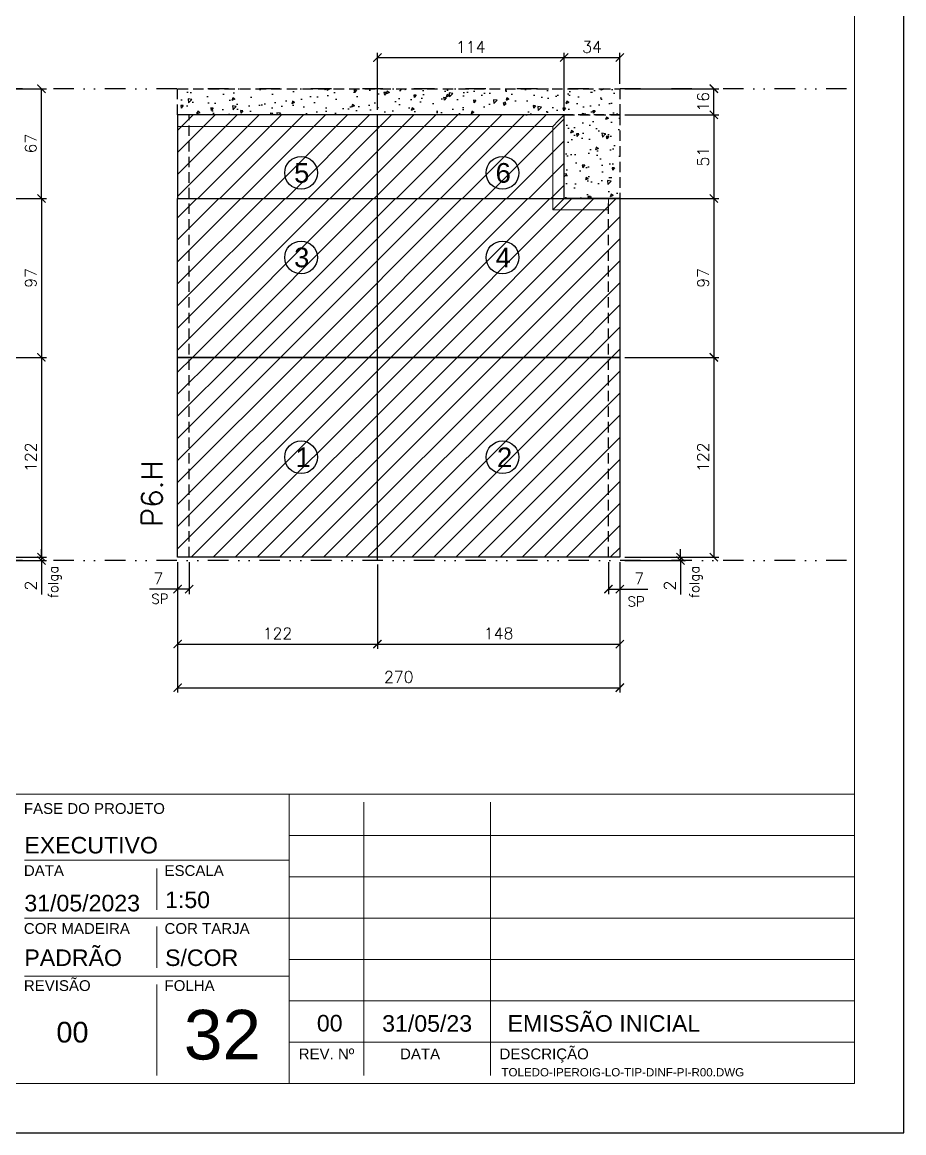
# Model space of a CAD drawing. Extents: x -23436 to 4767, y -3862 to 10024.
# Drawn here: x -19730 to -19191, y -518 to 160 of the extents above; entities that cross this region are included whole.
import ezdxf
from ezdxf.enums import TextEntityAlignment as Align

# ---------------------------------------------------------------- set-up
doc = ezdxf.new("R2010")
doc.units = 0
doc.header["$PDMODE"] = 2
doc.header["$PDSIZE"] = 10
doc.linetypes.add('DIVIDE2', pattern=[0.625, 0.25, -0.125, 0, -0.125, 0, -0.125])
doc.linetypes.add('HIDDEN', pattern=[9.525, 6.35, -3.175])
doc.layers.get('0').update_dxf_attribs({"lineweight": 13})
doc.layers.get('Defpoints').update_dxf_attribs({"lineweight": 13})
for name, color, linetype, lineweight in [('A-GENM', 7, 'Continuous', 18), ('cotas', 4, 'Continuous', 13), ('FOLHA MB', 7, 'Continuous', 13), ('N° FOLHA', 5, 'Continuous', 13), ('Texto Seção', 7, 'Continuous', 15)]:
    doc.layers.add(name, color=color, linetype=linetype, lineweight=lineweight)
for name, color, linetype in [('Concreto', 250, 'HIDDEN'), ('Cota', 4, 'Continuous'), ('MB Logo', 254, 'Continuous'), ('Nível', 160, 'Continuous'), ('Painéis', 30, 'Continuous'), ('Reaproveitamento', 252, 'Continuous'), ('Romaneio', 10, 'Continuous'), ('Sarrafo de Pressão', 42, 'HIDDEN')]:
    doc.layers.add(name, color=color, linetype=linetype)
doc.layers.add('Laje_Perimetro', color=7, linetype='Continuous', plot=False)
doc.styles.add('ARIAL', font='arial.ttf', dxfattribs={"oblique": 15, "height": 25})
doc.styles.add('MB_C01', font='arial.ttf', dxfattribs={"height": 1.3})
doc.styles.add('MB_C02', font='arial.ttf', dxfattribs={"height": 2})
doc.styles.add('MB_C03', font='arial.ttf', dxfattribs={"height": 2.5})
doc.styles.add('MB_C04', font='arial.ttf', dxfattribs={"height": 6})
doc.styles.add('REGUA-120', font='ROMANS.shx', dxfattribs={"height": 15})
doc.styles.add('ROMANS', font='romans.shx')
doc.dimstyles.new('Cota Paínel', dxfattribs={"dimtxt": 7, "dimasz": 5, "dimexe": 3, "dimexo": 3, "dimgap": 3, "dimtad": 1, "dimdec": 1, "dimzin": 12, "dimdsep": 46, "dimtxsty": 'ROMANS', "dimblk": 'ARCHTICK', "dimcen": 0, "dimclrd": 4, "dimclre": 4, "dimclrt": 1, "dimadec": 1, "dimazin": 3, "dimtfac": 1, "dimtdec": 1, "dimtmove": 0, "dimatfit": 3, "dimldrblk": 'OBLIQUE', "dimfxl": 0, "dimtolj": 1, "dimtzin": 12, "dimarcsym": 0})
doc.dimstyles.new('PAINEL', dxfattribs={"dimtxt": 7, "dimasz": 5, "dimexe": 3, "dimexo": 3, "dimgap": 3, "dimtad": 1, "dimdec": 1, "dimzin": 12, "dimdsep": 46, "dimtxsty": 'ROMANS', "dimblk": 'ARCHTICK', "dimcen": 0, "dimclrd": 4, "dimclre": 4, "dimclrt": 1, "dimadec": 1, "dimazin": 3, "dimtfac": 1, "dimtdec": 1, "dimtmove": 0, "dimatfit": 3, "dimldrblk": 'OBLIQUE', "dimfxl": 0, "dimtolj": 1, "dimtzin": 12, "dimarcsym": 0})
pattern_1 = [(45, (-3157.67, 3465.158), (-6.735192, 6.735192), [])]

# ---------------------------------------------------------------- blocks, each defined once
blk = doc.blocks.new('A$C169d8357')
at = {"layer": 'FOLHA MB', "color": 1}
for p, q in [((1109.82, 356.72), (70, 356.72)), ((1109.82, 356.72), (1109.82, 179.94)), ((1455.02, 356.72), (1109.82, 356.72)), ((1155.28, 184.99), (1155.28, 351.67)), ((1232.62, 351.67), (1232.62, 184.99)), ((1455.02, 331.47), (1109.82, 331.47)), ((1109.82, 316.32), (948.19, 316.32)), ((1029, 311.26), (1029, 286.01)), ((1455.02, 306.21), (1109.82, 306.21)), ((1109.82, 280.96), (948.19, 280.96)), ((1455.02, 280.96), (1109.82, 280.96)), ((1029, 275.91), (1029, 250.65)), ((1455.02, 255.7), (1109.82, 255.7)), ((1109.82, 245.6), (948.19, 245.6)), ((1029, 240.55), (1029, 184.99)), ((1455.02, 230.45), (1109.82, 230.45)), ((1455.02, 205.19), (1109.82, 205.19))]:
    blk.add_line(p, q, dxfattribs=at)
for points in [[(0, 1199.94), (0, 149.94), (1485.02, 149.94), (1485.02, 1199.94)], [(70, 1169.94), (70, 179.94), (1455.02, 179.94), (1455.02, 1169.94)]]:
    blk.add_lwpolyline(points, close=True, dxfattribs=at)
at = {"layer": 'FOLHA MB', "color": 6, "style": 'MB_C01'}
for s, height, p in [('FASE DO PROJETO', 6.5663, (947.79, 344.6)), ('DATA', 6.566, (947.79, 306.72)), ('ESCALA', 6.566, (1033.66, 306.72)), ('COR MADEIRA', 6.5663, (947.79, 271.36)), ('COR TARJA', 6.566, (1033.66, 271.36)), ('REVISÃO', 6.566, (947.79, 236.51)), ('FOLHA', 6.566, (1033.66, 236.51))]:
    blk.add_text(s, height=height, dxfattribs=at).set_placement(p)
at = {"layer": 'FOLHA MB', "color": 5}
for s, height, style, p in [('EXECUTIVO', 10.102, 'MB_C02', (948.09, 320.46)), ('31/05/2023', 10.102, 'MB_C02', (948.09, 285.11)), ('1:50', 10.102, 'MB_C02', (1034, 287.12)), ('PADRÃO', 10.102, 'MB_C02', (948.09, 251.76)), ('S/COR', 10.102, 'MB_C02', (1034, 251.76)), ('EMISSÃO INICIAL', 10.102, 'MB_C02', (1243.12, 211.64)), ('00', 12.628, 'MB_C03', (967.63, 205.03)), ('00', 10.102, 'MB_C02', (1126.67, 211.8)), ('31/05/23', 10.102, 'MB_C02', (1166.54, 211.64))]:
    blk.add_text(s, height=height, dxfattribs=dict(at, style=style)).set_placement(p)
at = {"layer": 'FOLHA MB', "color": 6, "style": 'MB_C01'}
for s, p in [('REV. Nº', (1132.55, 198.09)), ('DATA', (1189.69, 198.09)), ('DESCRIÇÃO', (1265.45, 198.09))]:
    blk.add_text(s, height=6.566, dxfattribs=at).set_placement(p, align=Align.MIDDLE_CENTER)
at = {"layer": 'FOLHA MB', "insert": (1239.38, 189.41), "char_height": 5.051, "width": 210.8177, "attachment_point": 1, "style": 'MB_C04'}
blk.add_mtext('TOLEDO-IPEROIG-LO-TIP-DINF-PI-R00.DWG', dxfattribs=at)
blk = doc.blocks.new('_ArchTick')
at = {"color": 0, "linetype": 'ByBlock', "const_width": 0.15}
blk.add_lwpolyline([(-0.5, -0.5), (0.5, 0.5)], dxfattribs=at)
blk = doc.blocks.new('*D4263')
at = {"layer": 'Cota', "color": 4, "lineweight": -2, "transparency": 16777216}
for p, q in [((-19751.93, -44.38), (-19714.88, -44.38)), ((-19717.88, -44.38), (-19717.88, -166.38)), ((-19751.93, -166.38), (-19714.88, -166.38))]:
    blk.add_line(p, q, dxfattribs=at)
at = {"layer": 'Defpoints', "color": 0, "transparency": 16777216}
for p in [(-19754.93, -44.38), (-19754.93, -166.38), (-19717.88, -166.38)]:
    blk.add_point(p, dxfattribs=at)
at = {"layer": 'Cota', "color": 4, "lineweight": -2, "transparency": 16777216, "xscale": 5, "yscale": 5, "zscale": 5}
for p, rotation in [((-19717.88, -44.38), 90), ((-19717.88, -166.38), 270)]:
    blk.add_blockref('_ArchTick', p, dxfattribs=dict(at, rotation=rotation))
at = {"layer": 'Cota', "color": 1, "transparency": 16777216, "insert": (-19724.38, -105.38), "char_height": 7, "attachment_point": 5, "rotation": 90, "style": 'ROMANS'}
blk.add_mtext('\\A1;122', dxfattribs=at)
blk = doc.blocks.new('_OBLIQUE')
at = {"color": 0, "linetype": 'ByBlock', "lineweight": -2}
for p, q in [((0, 0), (-1, 0)), ((-0.5, -0.5), (0.5, 0.5))]:
    blk.add_line(p, q, dxfattribs=at)
blk = doc.blocks.new('*D4264')
at = {"layer": 'Cota', "color": 4, "lineweight": -2, "transparency": 16777216}
for p, q in [((-19785.93, 52.62), (-19714.88, 52.62)), ((-19717.88, 52.62), (-19717.88, -44.38)), ((-19751.93, -44.38), (-19714.88, -44.38))]:
    blk.add_line(p, q, dxfattribs=at)
at = {"layer": 'Defpoints', "color": 0, "transparency": 16777216}
for p in [(-19788.93, 52.62), (-19754.93, -44.38), (-19717.88, -44.38)]:
    blk.add_point(p, dxfattribs=at)
at = {"layer": 'Cota', "color": 4, "lineweight": -2, "transparency": 16777216, "xscale": 5, "yscale": 5, "zscale": 5}
for p, rotation in [((-19717.88, 52.62), 90), ((-19717.88, -44.38), 270)]:
    blk.add_blockref('_ArchTick', p, dxfattribs=dict(at, rotation=rotation))
at = {"layer": 'Cota', "color": 1, "transparency": 16777216, "insert": (-19724.38, 4.12), "char_height": 7, "attachment_point": 5, "rotation": 90, "style": 'ROMANS'}
blk.add_mtext('\\A1;97', dxfattribs=at)
blk = doc.blocks.new('*D4266')
at = {"layer": 'Cota', "color": 4, "lineweight": -2, "transparency": 16777216}
for p, q in [((-19371.74, -169.38), (-19371.74, -188.86)), ((-19364.74, -169.38), (-19364.74, -188.86)), ((-19371.74, -185.86), (-19364.74, -185.86)), ((-19364.74, -185.86), (-19347.58, -185.86))]:
    blk.add_line(p, q, dxfattribs=at)
at = {"layer": 'Defpoints', "color": 0, "transparency": 16777216}
for p in [(-19371.74, -166.38), (-19364.74, -166.38), (-19364.74, -185.86)]:
    blk.add_point(p, dxfattribs=at)
at = {"layer": 'Cota', "color": 4, "lineweight": -2, "transparency": 16777216, "xscale": 5, "yscale": 5, "zscale": 5, "rotation": 180}
blk.add_blockref('_ArchTick', (-19371.74, -185.86), dxfattribs=at)
at = {"layer": 'Cota', "color": 4, "lineweight": -2, "transparency": 16777216, "xscale": 5, "yscale": 5, "zscale": 5}
blk.add_blockref('_ArchTick', (-19364.74, -185.86), dxfattribs=at)
at = {"layer": 'Cota', "color": 1, "transparency": 16777216, "insert": (-19352.91, -179.36), "char_height": 7, "attachment_point": 5, "style": 'ROMANS'}
blk.add_mtext('\\A1;7', dxfattribs=at)
blk = doc.blocks.new('*D4267')
at = {"layer": 'Cota', "color": 4, "lineweight": -2, "transparency": 16777216}
for p, q in [((-19634.74, -169.38), (-19634.74, -188.86)), ((-19627.74, -169.38), (-19627.74, -188.86)), ((-19634.74, -185.86), (-19651.91, -185.86)), ((-19627.74, -185.86), (-19634.74, -185.86))]:
    blk.add_line(p, q, dxfattribs=at)
at = {"layer": 'Defpoints', "color": 0, "transparency": 16777216}
for p in [(-19634.74, -166.38), (-19627.74, -166.38), (-19634.74, -185.86)]:
    blk.add_point(p, dxfattribs=at)
at = {"layer": 'Cota', "color": 4, "lineweight": -2, "transparency": 16777216, "xscale": 5, "yscale": 5, "zscale": 5, "rotation": 180}
blk.add_blockref('_ArchTick', (-19634.74, -185.86), dxfattribs=at)
at = {"layer": 'Cota', "color": 4, "lineweight": -2, "transparency": 16777216, "xscale": 5, "yscale": 5, "zscale": 5}
blk.add_blockref('_ArchTick', (-19627.74, -185.86), dxfattribs=at)
at = {"layer": 'Cota', "color": 1, "transparency": 16777216, "insert": (-19646.58, -179.36), "char_height": 7, "attachment_point": 5, "style": 'ROMANS'}
blk.add_mtext('\\A1;7', dxfattribs=at)
blk = doc.blocks.new('*D4268')
at = {"layer": 'Cota', "color": 4, "lineweight": -2, "transparency": 16777216}
for p, q in [((-19361.74, -44.38), (-19304.36, -44.38)), ((-19307.36, -44.38), (-19307.36, -166.38)), ((-19361.74, -166.38), (-19304.36, -166.38))]:
    blk.add_line(p, q, dxfattribs=at)
at = {"layer": 'Defpoints', "color": 0, "transparency": 16777216}
for p in [(-19364.74, -44.38), (-19364.74, -166.38), (-19307.36, -166.38)]:
    blk.add_point(p, dxfattribs=at)
at = {"layer": 'Cota', "color": 4, "lineweight": -2, "transparency": 16777216, "xscale": 5, "yscale": 5, "zscale": 5}
for p, rotation in [((-19307.36, -44.38), 90), ((-19307.36, -166.38), 270)]:
    blk.add_blockref('_ArchTick', p, dxfattribs=dict(at, rotation=rotation))
at = {"layer": 'Cota', "color": 1, "transparency": 16777216, "insert": (-19313.86, -105.38), "char_height": 7, "attachment_point": 5, "rotation": 90, "style": 'ROMANS'}
blk.add_mtext('\\A1;122', dxfattribs=at)
blk = doc.blocks.new('*D4391')
at = {"layer": 'Cota', "color": 4, "lineweight": -2, "transparency": 16777216}
for p, q in [((-19395.74, 52.62), (-19304.36, 52.62)), ((-19307.36, 52.62), (-19307.36, -44.38)), ((-19361.74, -44.38), (-19304.36, -44.38))]:
    blk.add_line(p, q, dxfattribs=at)
at = {"layer": 'Defpoints', "color": 0, "transparency": 16777216}
for p in [(-19398.74, 52.62), (-19364.74, -44.38), (-19307.36, -44.38)]:
    blk.add_point(p, dxfattribs=at)
at = {"layer": 'Cota', "color": 4, "lineweight": -2, "transparency": 16777216, "xscale": 5, "yscale": 5, "zscale": 5}
for p, rotation in [((-19307.36, 52.62), 90), ((-19307.36, -44.38), 270)]:
    blk.add_blockref('_ArchTick', p, dxfattribs=dict(at, rotation=rotation))
at = {"layer": 'Cota', "color": 1, "transparency": 16777216, "insert": (-19313.86, 4.12), "char_height": 7, "attachment_point": 5, "rotation": 90, "style": 'ROMANS'}
blk.add_mtext('\\A1;97', dxfattribs=at)
blk = doc.blocks.new('*D4392')
at = {"layer": 'Cota', "color": 4, "lineweight": -2, "transparency": 16777216}
for p, q in [((-19634.74, -169.38), (-19634.74, -249.02)), ((-19364.74, -169.38), (-19364.74, -249.02)), ((-19634.74, -246.02), (-19364.74, -246.02))]:
    blk.add_line(p, q, dxfattribs=at)
at = {"layer": 'Defpoints', "color": 0, "transparency": 16777216}
for p in [(-19634.74, -166.38), (-19364.74, -166.38), (-19364.74, -246.02)]:
    blk.add_point(p, dxfattribs=at)
at = {"layer": 'Cota', "color": 4, "lineweight": -2, "transparency": 16777216, "xscale": 5, "yscale": 5, "zscale": 5, "rotation": 180}
blk.add_blockref('_ArchTick', (-19634.74, -246.02), dxfattribs=at)
at = {"layer": 'Cota', "color": 4, "lineweight": -2, "transparency": 16777216, "xscale": 5, "yscale": 5, "zscale": 5}
blk.add_blockref('_ArchTick', (-19364.74, -246.02), dxfattribs=at)
at = {"layer": 'Cota', "color": 1, "transparency": 16777216, "insert": (-19499.74, -239.52), "char_height": 7, "attachment_point": 5, "style": 'ROMANS'}
blk.add_mtext('\\A1;270', dxfattribs=at)
blk = doc.blocks.new('*D4393')
at = {"layer": 'Cota', "color": 4, "lineweight": -2, "transparency": 16777216}
for p, q in [((-19634.74, -169.38), (-19634.74, -222.41)), ((-19512.75, -170.85), (-19512.75, -222.41)), ((-19634.74, -219.41), (-19512.75, -219.41))]:
    blk.add_line(p, q, dxfattribs=at)
at = {"layer": 'Defpoints', "color": 0, "transparency": 16777216}
for p in [(-19634.74, -166.38), (-19512.75, -167.85), (-19512.75, -219.41)]:
    blk.add_point(p, dxfattribs=at)
at = {"layer": 'Cota', "color": 4, "lineweight": -2, "transparency": 16777216, "xscale": 5, "yscale": 5, "zscale": 5, "rotation": 180}
blk.add_blockref('_ArchTick', (-19634.74, -219.41), dxfattribs=at)
at = {"layer": 'Cota', "color": 4, "lineweight": -2, "transparency": 16777216, "xscale": 5, "yscale": 5, "zscale": 5}
blk.add_blockref('_ArchTick', (-19512.75, -219.41), dxfattribs=at)
at = {"layer": 'Cota', "color": 1, "transparency": 16777216, "insert": (-19573.75, -212.91), "char_height": 7, "attachment_point": 5, "style": 'ROMANS'}
blk.add_mtext('\\A1;122', dxfattribs=at)
blk = doc.blocks.new('*D4394')
at = {"layer": 'Cota', "color": 4, "lineweight": -2, "transparency": 16777216}
for p, q in [((-19364.74, -169.38), (-19364.74, -222.41)), ((-19512.75, -170.85), (-19512.75, -222.41)), ((-19512.75, -219.41), (-19364.74, -219.41))]:
    blk.add_line(p, q, dxfattribs=at)
at = {"layer": 'Defpoints', "color": 0, "transparency": 16777216}
for p in [(-19512.75, -167.85), (-19364.74, -166.38), (-19364.74, -219.41)]:
    blk.add_point(p, dxfattribs=at)
at = {"layer": 'Cota', "color": 4, "lineweight": -2, "transparency": 16777216, "xscale": 5, "yscale": 5, "zscale": 5, "rotation": 180}
blk.add_blockref('_ArchTick', (-19512.75, -219.41), dxfattribs=at)
at = {"layer": 'Cota', "color": 4, "lineweight": -2, "transparency": 16777216, "xscale": 5, "yscale": 5, "zscale": 5}
blk.add_blockref('_ArchTick', (-19364.74, -219.41), dxfattribs=at)
at = {"layer": 'Cota', "color": 1, "transparency": 16777216, "insert": (-19438.75, -212.91), "char_height": 7, "attachment_point": 5, "style": 'ROMANS'}
blk.add_mtext('\\A1;148', dxfattribs=at)
blk = doc.blocks.new('*D4398')
at = {"layer": 'Cota', "color": 4, "lineweight": -2, "transparency": 16777216}
for p, q in [((-19717.88, -166.38), (-19717.88, -161.38)), ((-19751.93, -166.38), (-19714.88, -166.38)), ((-19751.93, -168.38), (-19714.88, -168.38)), ((-19717.88, -166.38), (-19717.88, -168.38)), ((-19717.88, -168.38), (-19717.88, -189.05))]:
    blk.add_line(p, q, dxfattribs=at)
at = {"layer": 'Defpoints', "color": 0, "transparency": 16777216}
for p in [(-19754.93, -166.38), (-19754.93, -168.38), (-19717.88, -168.38)]:
    blk.add_point(p, dxfattribs=at)
at = {"layer": 'Cota', "color": 4, "lineweight": -2, "transparency": 16777216, "xscale": 5, "yscale": 5, "zscale": 5}
for p, rotation in [((-19717.88, -166.38), 270), ((-19717.88, -168.38), 90)]:
    blk.add_blockref('_ArchTick', p, dxfattribs=dict(at, rotation=rotation))
at = {"layer": 'Cota', "color": 1, "transparency": 16777216, "insert": (-19724.38, -183.72), "char_height": 7, "attachment_point": 5, "rotation": 90, "style": 'ROMANS'}
blk.add_mtext('\\A1;2', dxfattribs=at)
blk = doc.blocks.new('*D4399')
at = {"layer": 'Cota', "color": 4, "lineweight": -2, "transparency": 16777216}
for p, q in [((-19327.7, -166.38), (-19327.7, -161.38)), ((-19361.74, -166.38), (-19324.7, -166.38)), ((-19361.74, -168.38), (-19324.7, -168.38)), ((-19327.7, -166.38), (-19327.7, -168.38)), ((-19327.7, -168.38), (-19327.7, -189.05))]:
    blk.add_line(p, q, dxfattribs=at)
at = {"layer": 'Defpoints', "color": 0, "transparency": 16777216}
for p in [(-19364.74, -166.38), (-19364.74, -168.38), (-19327.7, -168.38)]:
    blk.add_point(p, dxfattribs=at)
at = {"layer": 'Cota', "color": 4, "lineweight": -2, "transparency": 16777216, "xscale": 5, "yscale": 5, "zscale": 5}
for p, rotation in [((-19327.7, -166.38), 270), ((-19327.7, -168.38), 90)]:
    blk.add_blockref('_ArchTick', p, dxfattribs=dict(at, rotation=rotation))
at = {"layer": 'Cota', "color": 1, "transparency": 16777216, "insert": (-19334.2, -183.72), "char_height": 7, "attachment_point": 5, "rotation": 90, "style": 'ROMANS'}
blk.add_mtext('\\A1;2', dxfattribs=at)
blk = doc.blocks.new('*D4401')
at = {"layer": 'A-GENM', "color": 4, "lineweight": -2, "transparency": 16777216}
for p, q in [((-19785.93, 119.62), (-19714.88, 119.62)), ((-19717.88, 52.62), (-19717.88, 119.62)), ((-19751.93, 52.62), (-19714.88, 52.62))]:
    blk.add_line(p, q, dxfattribs=at)
at = {"layer": 'Defpoints', "color": 0, "transparency": 16777216}
for p in [(-19788.93, 119.62), (-19717.88, 119.62), (-19754.93, 52.62)]:
    blk.add_point(p, dxfattribs=at)
at = {"layer": 'A-GENM', "color": 4, "lineweight": -2, "transparency": 16777216, "xscale": 5, "yscale": 5, "zscale": 5}
for p, rotation in [((-19717.88, 119.62), 90), ((-19717.88, 52.62), 270)]:
    blk.add_blockref('_ArchTick', p, dxfattribs=dict(at, rotation=rotation))
at = {"layer": 'A-GENM', "color": 1, "transparency": 16777216, "insert": (-19724.38, 86.12), "char_height": 7, "attachment_point": 5, "rotation": 90, "style": 'ROMANS'}
blk.add_mtext('\\A1;67', dxfattribs=at)
blk = doc.blocks.new('*D4440')
at = {"layer": 'cotas', "color": 4, "lineweight": -2, "transparency": 16777216}
for p, q in [((-19361.74, 103.62), (-19304.36, 103.62)), ((-19307.36, 103.62), (-19307.36, 52.62)), ((-19361.74, 52.62), (-19304.36, 52.62))]:
    blk.add_line(p, q, dxfattribs=at)
at = {"layer": 'Defpoints', "color": 0, "transparency": 16777216}
for p in [(-19364.74, 103.62), (-19364.74, 52.62), (-19307.36, 52.62)]:
    blk.add_point(p, dxfattribs=at)
at = {"layer": 'cotas', "color": 4, "lineweight": -2, "transparency": 16777216, "xscale": 5, "yscale": 5, "zscale": 5}
for p, rotation in [((-19307.36, 103.62), 90), ((-19307.36, 52.62), 270)]:
    blk.add_blockref('_ArchTick', p, dxfattribs=dict(at, rotation=rotation))
at = {"layer": 'cotas', "color": 1, "transparency": 16777216, "insert": (-19313.86, 78.12), "char_height": 7, "attachment_point": 5, "rotation": 90, "style": 'ROMANS'}
blk.add_mtext('\\A1;51', dxfattribs=at)
blk = doc.blocks.new('*D4441')
at = {"layer": 'cotas', "color": 4, "lineweight": -2, "transparency": 16777216}
for p, q in [((-19398.74, 106.62), (-19398.74, 141.61)), ((-19398.74, 138.61), (-19364.74, 138.61)), ((-19364.74, 122.62), (-19364.74, 141.61))]:
    blk.add_line(p, q, dxfattribs=at)
at = {"layer": 'Defpoints', "color": 0, "transparency": 16777216}
for p in [(-19364.74, 138.61), (-19364.74, 119.62), (-19398.74, 103.62)]:
    blk.add_point(p, dxfattribs=at)
at = {"layer": 'cotas', "color": 4, "lineweight": -2, "transparency": 16777216, "xscale": 5, "yscale": 5, "zscale": 5, "rotation": 180}
blk.add_blockref('_ArchTick', (-19398.74, 138.61), dxfattribs=at)
at = {"layer": 'cotas', "color": 4, "lineweight": -2, "transparency": 16777216, "xscale": 5, "yscale": 5, "zscale": 5}
blk.add_blockref('_ArchTick', (-19364.74, 138.61), dxfattribs=at)
at = {"layer": 'cotas', "color": 1, "transparency": 16777216, "insert": (-19381.74, 145.11), "char_height": 7, "attachment_point": 5, "style": 'ROMANS'}
blk.add_mtext('\\A1;34', dxfattribs=at)
blk = doc.blocks.new('*D4442')
at = {"layer": 'cotas', "color": 4, "lineweight": -2, "transparency": 16777216}
for p, q in [((-19512.75, 106.62), (-19512.75, 141.61)), ((-19512.75, 138.61), (-19398.74, 138.61)), ((-19398.74, 106.62), (-19398.74, 141.61))]:
    blk.add_line(p, q, dxfattribs=at)
at = {"layer": 'Defpoints', "color": 0, "transparency": 16777216}
for p in [(-19398.74, 138.61), (-19512.75, 103.62), (-19398.74, 103.62)]:
    blk.add_point(p, dxfattribs=at)
at = {"layer": 'cotas', "color": 4, "lineweight": -2, "transparency": 16777216, "xscale": 5, "yscale": 5, "zscale": 5, "rotation": 180}
blk.add_blockref('_ArchTick', (-19512.75, 138.61), dxfattribs=at)
at = {"layer": 'cotas', "color": 4, "lineweight": -2, "transparency": 16777216, "xscale": 5, "yscale": 5, "zscale": 5}
blk.add_blockref('_ArchTick', (-19398.74, 138.61), dxfattribs=at)
at = {"layer": 'cotas', "color": 1, "transparency": 16777216, "insert": (-19455.75, 145.11), "char_height": 7, "attachment_point": 5, "style": 'ROMANS'}
blk.add_mtext('\\A1;114', dxfattribs=at)
blk = doc.blocks.new('*D4443')
at = {"layer": 'cotas', "color": 4, "lineweight": -2, "transparency": 16777216}
for p, q in [((-19361.74, 119.62), (-19304.36, 119.62)), ((-19307.36, 103.62), (-19307.36, 119.62)), ((-19361.74, 103.62), (-19304.36, 103.62))]:
    blk.add_line(p, q, dxfattribs=at)
at = {"layer": 'Defpoints', "color": 0, "transparency": 16777216}
for p in [(-19364.74, 119.62), (-19307.36, 119.62), (-19364.74, 103.62)]:
    blk.add_point(p, dxfattribs=at)
at = {"layer": 'cotas', "color": 4, "lineweight": -2, "transparency": 16777216, "xscale": 5, "yscale": 5, "zscale": 5}
for p, rotation in [((-19307.36, 119.62), 90), ((-19307.36, 103.62), 270)]:
    blk.add_blockref('_ArchTick', p, dxfattribs=dict(at, rotation=rotation))
at = {"layer": 'cotas', "color": 1, "transparency": 16777216, "insert": (-19313.86, 111.62), "char_height": 7, "attachment_point": 5, "rotation": 90, "style": 'ROMANS'}
blk.add_mtext('\\A1;16', dxfattribs=at)

msp = doc.modelspace()

# ---------------------------------------------------------------- hatches: boundary and pattern name
at = {"layer": 'Concreto'}
h = msp.add_hatch(dxfattribs=at)
h.set_pattern_fill('AR-CONC', color=256, scale=0.1, angle=-180)
h.set_pattern_definition([(230, (10.632, 11398.572), (-18.218467, 1.593909), [1.905, -20.955]), (175, (10.632, 11398.572), (3.524342, -19.105685), [1.524, -16.764058]), (280.451445, (9.114, 11398.705), (-14.694125, -17.511775), [1.619001, -17.809024]), (226.1842, (10.632, 11393.492), (-27.107904, 4.204233), [2.8575, -31.4325]), (276.63556, (8.373, 11393.842), (-23.740413, -24.742612), [2.428502, -26.71356]), (171.18415, (10.632, 11393.492), (-23.740413, -24.742612), [2.285997, -25.145973]), (201, (8.092, 11394.762), (-15.161439, 10.22652), [1.905, -20.955]), (146, (8.092, 11394.762), (-6.180203, -18.418797), [1.524, -16.764]), (251.451445, (6.828, 11395.614), (-21.341642, -8.192277), [1.619001, -17.808994]), (217.5, (10.632, 11398.572), (-0.3088603, -8.4555039), [0, -16.5608, 0, -17.018, 0, -16.8275]), (187.5, (10.632, 11398.572), (-6.6819663, -10.0180575), [0, -9.7028, 0, -16.1798, 0, -6.4135]), (147.5, (16.296, 11398.572), (-13.5590595, 0.5728744), [0, -6.35, 0, -19.812, 0, -26.289]), (137.5, (18.836, 11398.572), (-14.812918, -2.542649), [0, -8.255, 0, -13.1572, 0, -18.669])])
h.paths.add_polyline_path([(-19364.745, 103.617), (-19634.745, 103.617), (-19634.745, 119.617), (-19364.745, 119.617)])
h = msp.add_hatch(dxfattribs=at)
h.set_pattern_fill('AR-CONC', color=256, scale=0.1, angle=-180)
h.set_pattern_definition([(230, (-3159.389, 11510.572), (-18.218467, 1.593909), [1.905, -20.955]), (175, (-3159.389, 11510.572), (3.524342, -19.105685), [1.524, -16.764058]), (280.45144, (-3160.907, 11510.705), (-14.694125, -17.511775), [1.619001, -17.809024]), (226.1842, (-3159.389, 11505.492), (-27.107904, 4.204233), [2.8575, -31.4325]), (276.63556, (-3161.647, 11505.842), (-23.740413, -24.742612), [2.428502, -26.71356]), (171.18415, (-3159.389, 11505.492), (-23.740413, -24.742612), [2.285997, -25.145973]), (201, (-3161.929, 11506.762), (-15.161439, 10.22652), [1.905, -20.955]), (146, (-3161.929, 11506.762), (-6.180203, -18.418797), [1.524, -16.764]), (251.45145, (-3163.192, 11507.614), (-21.341642, -8.192277), [1.619001, -17.808994]), (217.5, (-3159.3885, 11510.572), (-0.3088603, -8.4555039), [0, -16.5608, 0, -17.018, 0, -16.8275]), (187.5, (-3159.3885, 11510.572), (-6.6819663, -10.0180575), [0, -9.7028, 0, -16.1798, 0, -6.4135]), (147.5, (-3153.724, 11510.572), (-13.5590595, 0.5728744), [0, -6.35, 0, -19.812, 0, -26.289]), (137.5, (-3151.184, 11510.572), (-14.812918, -2.542649), [0, -8.255, 0, -13.1572, 0, -18.669])])
h.paths.add_polyline_path([(-19364.745, 52.617), (-19398.745, 52.617), (-19398.745, 105.617), (-19364.745, 105.617)])
at = {"layer": 'Reaproveitamento'}
h = msp.add_hatch(dxfattribs=at)
h.set_pattern_fill('ANSI31', color=256, scale=3, style=0)
h.set_pattern_definition([(45, (-17942.374, -1150), (-6.73519, 6.73519), [])])
h.paths.add_polyline_path([(-19364.745, 52.617), (-19398.745, 52.617), (-19398.745, 103.617), (-19634.745, 103.617), (-19634.745, 52.617)])
h = msp.add_hatch(dxfattribs=at)
h.set_pattern_fill('ANSI31', color=256, scale=3, style=0)
h.set_pattern_definition(pattern_1)
h.paths.add_polyline_path([(-19364.745, 52.617), (-19398.745, 52.617), (-19634.745, 52.617), (-19634.745, -44.383), (-19364.745, -44.383)])
h = msp.add_hatch(dxfattribs=at)
h.set_pattern_fill('ANSI31', color=256, scale=3, style=0)
h.set_pattern_definition(pattern_1)
h.paths.add_polyline_path([(-19364.745, -166.383), (-19634.745, -166.383), (-19634.745, -44.383), (-19364.745, -44.383)])

# ---------------------------------------------------------------- linework, layer by layer
at = {"layer": 'Concreto'}
for points in [[(-19364.745, 103.617), (-19634.745, 103.617), (-19634.745, 119.617), (-19364.745, 119.617)], [(-19364.745, 52.617), (-19398.745, 52.617), (-19398.745, 103.617), (-19364.745, 103.617)]]:
    msp.add_lwpolyline(points, close=True, dxfattribs=at)
at = {"layer": 'cotas', "color": 50}
for p, q in [((-19634.745, 103.617), (-19634.745, 100.117)), ((-19634.745, 103.617), (-19398.745, 103.617)), ((-19398.745, 103.617), (-19402.245, 100.117)), ((-19398.745, 103.617), (-19398.745, 52.617)), ((-19634.745, 96.617), (-19634.745, 100.117)), ((-19634.745, 96.617), (-19405.745, 96.617)), ((-19405.745, 96.617), (-19402.245, 100.117)), ((-19405.745, 96.617), (-19405.745, 45.617)), ((-19405.745, 45.617), (-19402.245, 49.117)), ((-19398.745, 52.617), (-19402.245, 49.117)), ((-19398.745, 52.617), (-19371.745, 52.617)), ((-19371.745, 52.617), (-19371.745, 49.117)), ((-19371.745, 45.617), (-19371.745, 49.117)), ((-19405.745, 45.617), (-19371.745, 45.617))]:
    msp.add_line(p, q, dxfattribs=at)
at = {"layer": 'Laje_Perimetro'}
msp.add_lwpolyline([(-19191.377, 532.259), (-20676.397, 532.259), (-20676.397, -517.741), (-19191.377, -517.741)], close=True, dxfattribs=at)
at = {"layer": 'Nível', "linetype": 'DIVIDE2', "ltscale": 50}
for p, q in [((-19226.342, 119.617), (-20577.244, 119.617)), ((-19226.342, -168.383), (-20577.244, -168.383))]:
    msp.add_line(p, q, dxfattribs=at)
at = {"layer": 'Painéis', "color": 32, "true_color": 0xcd6928}
msp.add_line((-19512.753, -167.852), (-19512.753, 103.617), dxfattribs=at)
for points in [[(-19364.745, 52.617), (-19364.745, 52.617), (-19398.745, 52.617), (-19398.745, 103.617), (-19634.745, 103.617), (-19634.745, 52.617)], [(-19364.745, -166.383), (-19634.745, -166.383), (-19634.745, -44.383), (-19364.745, -44.383)]]:
    msp.add_lwpolyline(points, close=True, dxfattribs=at)
msp.add_lwpolyline([(-19364.745, 52.617), (-19364.745, -44.383), (-19634.745, -44.383), (-19634.745, 52.617), (-19398.745, 52.617)], dxfattribs=at)
at = {"layer": 'Romaneio'}
for centre in [(-19559.362, 68.231), (-19436.346, 68.231), (-19559.362, 16.617), (-19436.346, 16.617), (-19559.362, -105.383), (-19436.346, -105.383)]:
    msp.add_circle(centre, 10, dxfattribs=at)
at = {"layer": 'Sarrafo de Pressão'}
for p, q in [((-19627.745, -166.383), (-19627.745, 103.617)), ((-19371.745, -166.383), (-19371.745, 52.617))]:
    msp.add_line(p, q, dxfattribs=at)

# ---------------------------------------------------------------- block references
at = {"layer": 'MB Logo'}
msp.add_blockref('A$C169d8357', (-20676.397, -667.679), dxfattribs=at)

# ---------------------------------------------------------------- texts
at = {"layer": 'N° FOLHA', "color": 5, "style": 'MB_C04'}
msp.add_text('32', height=30.3061, dxfattribs=at).set_placement((-19630.93, -472.997))
at = {"layer": 'Romaneio', "color": 0, "style": 'ARIAL'}
for s, p in [('5', (-19558.969, 68.231)), ('6', (-19435.953, 68.231)), ('3', (-19558.969, 16.617)), ('4', (-19435.953, 16.617)), ('1', (-19558.109, -105.383)), ('2', (-19435.094, -105.383))]:
    msp.add_text(s, height=12, dxfattribs=at).set_placement(p, align=Align.MIDDLE_CENTER)
at = {"layer": 'Texto Seção', "insert": (-19643.873, -147.918), "char_height": 13, "width": 285.32988, "attachment_point": 7, "rotation": 90, "style": 'REGUA-120'}
msp.add_mtext('P6.H', dxfattribs=at)
at = {"layer": 'Texto Seção', "char_height": 6, "attachment_point": 7, "rotation": 90, "style": 'ROMANS'}
for insert in [(-19705.725, -191.347), (-19314.314, -191.347)]:
    msp.add_mtext('folga', dxfattribs=dict(at, insert=insert))
at = {"layer": 'Texto Seção', "char_height": 6, "attachment_point": 7, "style": 'ROMANS'}
for insert in [(-19650.804, -194.811), (-19650.804, -194.811), (-19360.041, -196.432)]:
    msp.add_mtext('SP', dxfattribs=dict(at, insert=insert))

# ---------------------------------------------------------------- dimensions: what is measured, and where the dimension line sits
at = {"layer": 'A-GENM', "color": 6}
dim = msp.add_linear_dim(base=(-19717.884, 119.617), p1=(-19754.933, 52.617), p2=(-19788.933, 119.617), angle=90, dimstyle='PAINEL', override={"dimarcsym": 2}, dxfattribs=at)
dim.commit()
dim.dimension.update_dxf_attribs({"geometry": '*D4401', "text_midpoint": (-19724.384, 86.117)})
at = {"layer": 'Cota'}
for base, p1, p2, picture, middle in [((-19717.884, -44.383), (-19788.933, 52.617), (-19754.933, -44.383), '*D4264', (-19724.384, 4.117)), ((-19307.359, -44.383), (-19398.745, 52.617), (-19364.745, -44.383), '*D4391', (-19313.859, 4.117)), ((-19717.884, -166.383), (-19754.933, -44.383), (-19754.933, -166.383), '*D4263', (-19724.384, -105.383)), ((-19307.359, -166.383), (-19364.745, -44.383), (-19364.745, -166.383), '*D4268', (-19313.859, -105.383))]:
    dim = msp.add_linear_dim(base=base, p1=p1, p2=p2, angle=90, dimstyle='Cota Paínel', dxfattribs=at)
    dim.commit()
    dim.dimension.update_dxf_attribs({"geometry": picture, "text_midpoint": middle})
at = {"layer": 'Cota', "color": 2}
for base, p1, p2, picture, middle in [((-19717.884, -168.383), (-19754.933, -166.383), (-19754.933, -168.383), '*D4398', (-19724.384, -183.717)), ((-19327.695, -168.383), (-19364.745, -166.383), (-19364.745, -168.383), '*D4399', (-19334.195, -183.717))]:
    dim = msp.add_linear_dim(base=base, p1=p1, p2=p2, angle=90, dimstyle='Cota Paínel', dxfattribs=at)
    dim.commit()
    dim.dimension.update_dxf_attribs({"geometry": picture, "text_midpoint": middle})
at = {"layer": 'Cota'}
dim = msp.add_linear_dim(base=(-19634.745, -185.861), p1=(-19627.745, -166.383), p2=(-19634.745, -166.383), dimstyle='Cota Paínel', dxfattribs=at)
dim.commit()
dim.dimension.update_dxf_attribs({"geometry": '*D4267', "text_midpoint": (-19646.578, -185.861), "dimtype": 160})
at = {"layer": 'Cota', "color": 2}
for base, p1, p2, picture, middle in [((-19364.745, -246.022), (-19634.745, -166.383), (-19364.745, -166.383), '*D4392', (-19499.745, -239.522)), ((-19512.753, -219.408), (-19634.745, -166.383), (-19512.753, -167.852), '*D4393', (-19573.749, -212.908)), ((-19364.745, -219.408), (-19512.753, -167.852), (-19364.745, -166.383), '*D4394', (-19438.749, -212.908))]:
    dim = msp.add_linear_dim(base=base, p1=p1, p2=p2, dimstyle='Cota Paínel', dxfattribs=at)
    dim.commit()
    dim.dimension.update_dxf_attribs({"geometry": picture, "text_midpoint": middle})
at = {"layer": 'Cota'}
dim = msp.add_linear_dim(base=(-19364.745, -185.861), p1=(-19371.745, -166.383), p2=(-19364.745, -166.383), angle=180, dimstyle='Cota Paínel', dxfattribs=at)
dim.commit()
dim.dimension.update_dxf_attribs({"geometry": '*D4266', "text_midpoint": (-19352.911, -185.861), "dimtype": 160})
at = {"layer": 'cotas'}
for base, p1, p2, picture, middle in [((-19398.745, 138.611), (-19512.753, 103.617), (-19398.745, 103.617), '*D4442', (-19455.749, 145.111)), ((-19364.745, 138.611), (-19398.745, 103.617), (-19364.745, 119.617), '*D4441', (-19381.745, 145.111))]:
    dim = msp.add_linear_dim(base=base, p1=p1, p2=p2, dimstyle='PAINEL', override={"dimarcsym": 2}, dxfattribs=at)
    dim.commit()
    dim.dimension.update_dxf_attribs({"geometry": picture, "text_midpoint": middle})
dim = msp.add_linear_dim(base=(-19307.359, 119.617), p1=(-19364.745, 103.617), p2=(-19364.745, 119.617), angle=90, dimstyle='PAINEL', override={"dimarcsym": 2}, dxfattribs=at)
dim.commit()
dim.dimension.update_dxf_attribs({"geometry": '*D4443', "text_midpoint": (-19307.359, 111.617), "dimtype": 160})
dim = msp.add_linear_dim(base=(-19307.359, 52.617), p1=(-19364.745, 103.617), p2=(-19364.745, 52.617), angle=90, dimstyle='PAINEL', override={"dimarcsym": 2}, dxfattribs=at)
dim.commit()
dim.dimension.update_dxf_attribs({"geometry": '*D4440', "text_midpoint": (-19313.859, 78.117)})

doc.saveas('drawing.dxf')
